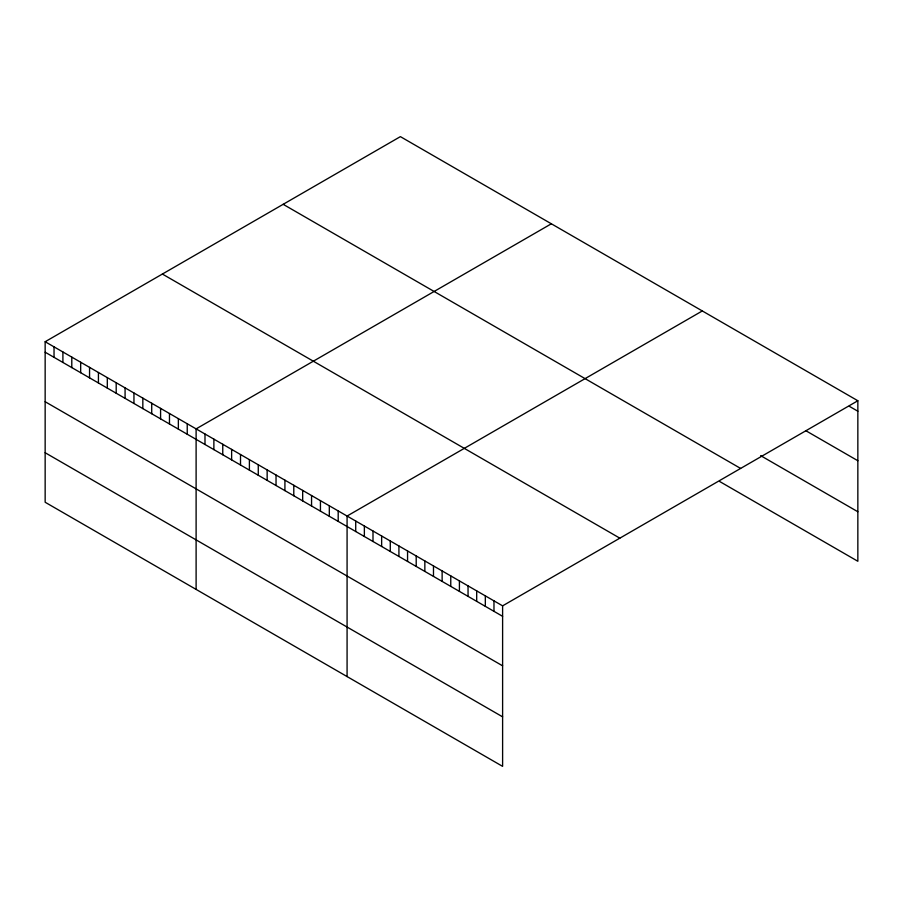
<?xml version="1.0" encoding="UTF-8"?>
<svg xmlns="http://www.w3.org/2000/svg" width="903" height="903" viewBox="0 0 903 903"><rect width="100%" height="100%" fill="white"/><g stroke="black" fill="none" stroke-linecap="round" stroke-linejoin="round"><path stroke-width="1.35" d="M45.15 341.729L502.61 605.845L502.61 766.365L45.15 502.249L45.15 341.729L400.39 136.635L857.85 400.751L857.85 561.271L719.589 481.457M551.349 223.786L196.109 428.88L196.109 589.411M702.308 310.948L347.079 516.042L347.079 676.573M502.61 605.845L857.85 400.751M849.204 406.237L857.85 411.226M806.007 430.81L857.85 460.733M760.642 455.631L857.85 511.753M283.158 204.315L740.618 468.431M162.382 274.049L619.842 538.165M45.15 352.204L502.61 616.32M45.15 401.722L502.61 665.827M45.15 452.73L502.61 716.847M493.975 600.856L493.975 611.331M485.329 595.867L485.329 606.342M476.694 590.878L476.694 601.353M468.047 585.889L468.047 596.364M459.413 580.9L459.413 591.375M450.766 575.911L450.766 586.386M442.131 570.922L442.131 581.397M433.485 565.933L433.485 576.407M424.85 560.944L424.85 571.418M416.204 555.955L416.204 566.429M407.558 550.965L407.558 561.44M398.923 545.976L398.923 556.451M390.277 540.987L390.277 551.462M381.642 535.998L381.642 546.473M372.995 531.009L372.995 541.484M364.361 526.02L364.361 536.495M355.714 521.031L355.714 531.506M338.196 510.917L338.196 521.392M329.313 505.793L329.313 516.256M320.441 500.657L320.441 511.132M311.558 495.533L311.558 506.007M302.674 490.408L302.674 500.883M293.791 485.283L293.791 495.758M284.919 480.159L284.919 490.622M276.036 475.023L276.036 485.498M267.153 469.899L267.153 480.373M258.269 464.774L258.269 475.249M249.397 459.65L249.397 470.124M240.514 454.525L240.514 464.989M231.631 449.389L231.631 459.864M222.759 444.265L222.759 454.74M213.876 439.14L213.876 449.615M204.992 434.016L204.992 444.49M187.237 423.755L187.237 434.23M178.354 418.631L178.354 429.106M169.471 413.506L169.471 423.981M160.587 408.382L160.587 418.845M151.715 403.246L151.715 413.721M142.832 398.121L142.832 408.596M133.949 392.997L133.949 403.472M125.077 387.872L125.077 398.347M116.194 382.748L116.194 393.211M107.31 377.612L107.31 388.087M98.427 372.487L98.427 382.962M89.555 367.363L89.555 377.838M80.672 362.238L80.672 372.713M71.788 357.103L71.788 367.577M62.905 351.978L62.905 362.453M54.033 346.854L54.033 357.328"/></g></svg>
